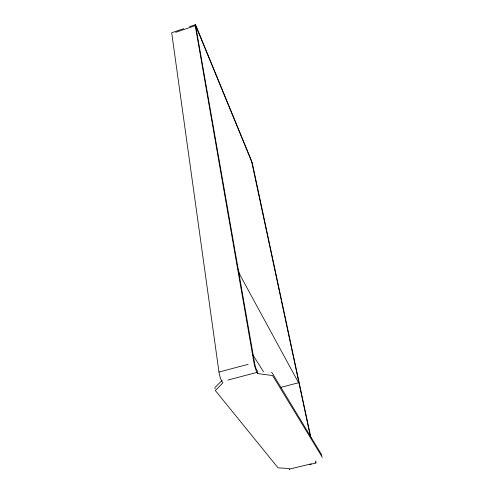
<?xml version="1.0" encoding="UTF-8"?>
<svg xmlns="http://www.w3.org/2000/svg" width="494" height="494" viewBox="0 0 494 494"><rect width="100%" height="100%" fill="white"/><g stroke="black" fill="none" stroke-linecap="round" stroke-linejoin="round"><path stroke-width="0.74" d="M214.902 387.549L222.041 380.497M321.557 455.227L321.736 454.906L272.089 372.803L271.416 372.495M322.051 457.475L322.23 457.154L272.614 375.545L257.819 373.588L257.034 372.383A7.459 1.204 75.4 0 1 253.978 362.775L195.26 25.688L175.697 32.32M183.663 28.671L172.017 32.629A5.181 0.704 71.3 0 0 171.807 33.641L218.966 372.068A7.404 1.568 76 0 0 222.078 381.584L222.973 382.751L215.335 390.538L278.066 467.861L288.934 468.473L289.428 469.115A5.681 0.827 76.5 0 0 289.793 469.3M189.505 26.688L195.365 24.7M218.966 372.068L248.105 364.331M227.87 380.059L257.034 372.383M281.024 387.302L298.635 382.739M289.428 469.115L311.208 463.847M309.33 464.576L315.882 462.995M315.16 462.131L315.586 462.792A5.712 0.636 75.9 0 0 315.814 460.896M252.545 354.309L263.568 371.871M251.304 160.822L196.569 27.849A3.038 0.315 71.9 0 0 195.939 27.331L254.768 364.016A4.353 0.704 75.4 0 0 256.547 369.605L257.331 370.815L257.819 373.588M251.218 160.612L251.557 161.489M251.483 161.322L251.841 162.365M251.792 162.267L310.386 436.529M310.911 437.703L252.712 165.052A4.032 0.364 73.2 0 0 251.051 159.618L196.346 26.59A5.206 0.537 71.9 0 0 195.26 25.688M214.995 388.235L215.081 388.92M298.481 380.825A3.23 0.358 75.1 0 1 298.438 382.498L240.065 275.078A4.174 0.63 74.1 0 1 238.312 269.52M196.025 27.621A3.248 0.34 71.9 0 1 196.705 28.17"/></g></svg>
